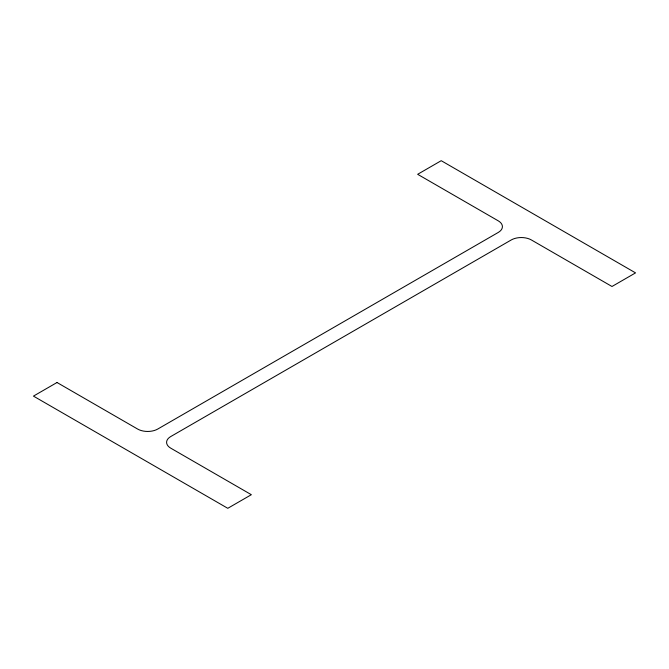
<?xml version="1.0" encoding="UTF-8"?>
<svg xmlns="http://www.w3.org/2000/svg" width="669" height="669" viewBox="0 0 669 669"><rect width="100%" height="100%" fill="white"/><g stroke="black" fill="none" stroke-linecap="round" stroke-linejoin="round"><path stroke-width="1" d="M57.016 382.509L33.45 396.115L227.778 508.306L251.343 494.7L170.746 448.163A14.233 8.22 0 0 1 170.746 436.548L511.25 239.954A14.233 8.22 0 0 1 531.378 239.954L611.984 286.491L635.55 272.885L441.222 160.694L417.657 174.3L498.254 220.837A14.233 8.22 0 0 1 498.254 232.452L157.75 429.046A14.233 8.22 0 0 1 137.622 429.046L57.016 382.509"/></g></svg>
